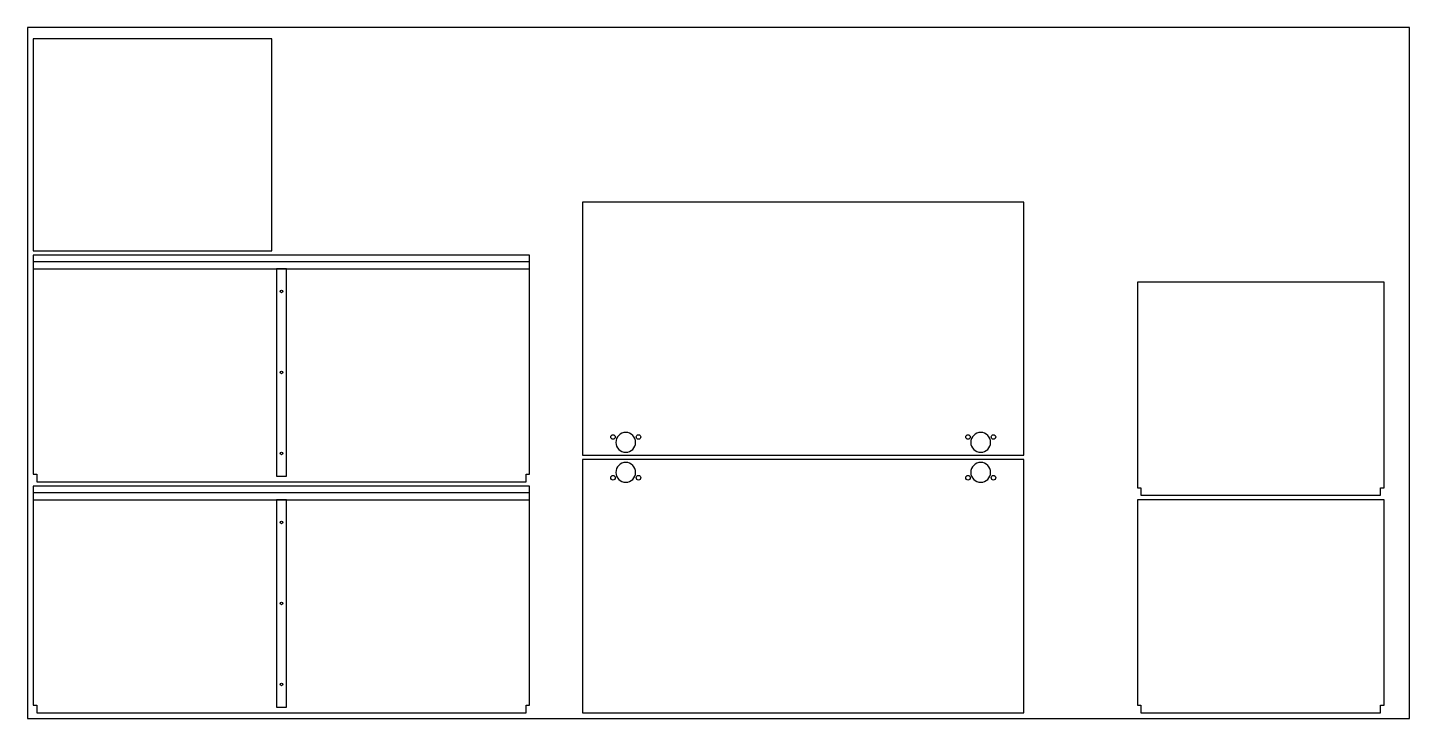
# Model space of a CAD drawing. Header units: millimetres. Extents: x 0 to 2440, y 0 to 1220.
import ezdxf

# ---------------------------------------------------------------- set-up
doc = ezdxf.new("R2010")
doc.units = ezdxf.units.MM
for name, color, linetype in [('DRILL_4.5_THRU', 5, 'CONTINUOUS'), ('DRILL_8_D12', 5, 'CONTINUOUS'), ('OUTLINE', 7, 'CONTINUOUS'), ('POCKET_D13', 3, 'CONTINUOUS'), ('POCKET_D6', 3, 'CONTINUOUS'), ('SHEET', 8, 'CONTINUOUS')]:
    doc.layers.add(name, color=color, linetype=linetype)

msp = doc.modelspace()

# ---------------------------------------------------------------- linework, layer by layer
at = {"layer": 'DRILL_4.5_THRU'}
for centre in [(448.2, 754.1), (448.2, 611.05), (448.2, 468), (448.2, 346.1), (448.2, 203.05), (448.2, 60)]:
    msp.add_circle(centre, 2.25, dxfattribs=at)
at = {"layer": 'DRILL_8_D12'}
for centre in [(1033.7, 497), (1078.7, 497), (1660.5, 497), (1705.5, 497), (1033.7, 425), (1078.7, 425), (1660.5, 425), (1705.5, 425)]:
    msp.add_circle(centre, 4, dxfattribs=at)
at = {"layer": 'OUTLINE'}
for points in [[(10, 826), (431.3, 826), (431.3, 1200.1), (10, 1200.1)], [(1759.2, 465), (1759.2, 912), (980, 912), (980, 465)], [(10, 431.15), (16, 431.15), (16, 418), (880.4, 418), (880.4, 431.15), (886.4, 431.15), (886.4, 818), (10, 818)], [(1960, 407.25), (1966, 407.25), (1966, 394.1), (2389.3, 394.1), (2389.3, 407.25), (2395.3, 407.25), (2395.3, 770.2), (1960, 770.2)], [(1759.2, 10), (1759.2, 457), (980, 457), (980, 10)], [(10, 23.15), (16, 23.15), (16, 10), (880.4, 10), (880.4, 23.15), (886.4, 23.15), (886.4, 410), (10, 410)], [(1960, 23.15), (1966, 23.15), (1966, 10), (2389.3, 10), (2389.3, 23.15), (2395.3, 23.15), (2395.3, 386.1), (1960, 386.1)]]:
    msp.add_lwpolyline(points, close=True, dxfattribs=at)
at = {"layer": 'POCKET_D13'}
for points in [[(1056.2, 470, 1), (1056.2, 505, 1)], [(1683, 470, 1), (1683, 505, 1)], [(1056.2, 417, 1), (1056.2, 452, 1)], [(1683, 417, 1), (1683, 452, 1)]]:
    msp.add_lwpolyline(points, format="xyb", close=True, dxfattribs=at)
at = {"layer": 'POCKET_D6'}
for points in [[(10, 794.025), (886.4, 794.025), (886.4, 806.075), (10, 806.075)], [(439.225, 428), (457.175, 428), (457.175, 794.1), (439.225, 794.1)], [(10, 386.025), (886.4, 386.025), (886.4, 398.075), (10, 398.075)], [(439.225, 20), (457.175, 20), (457.175, 386.1), (439.225, 386.1)]]:
    msp.add_lwpolyline(points, close=True, dxfattribs=at)
at = {"layer": 'SHEET'}
msp.add_lwpolyline([(0, 0), (2440, 0), (2440, 1220), (0, 1220)], close=True, dxfattribs=at)

doc.saveas('drawing.dxf')
